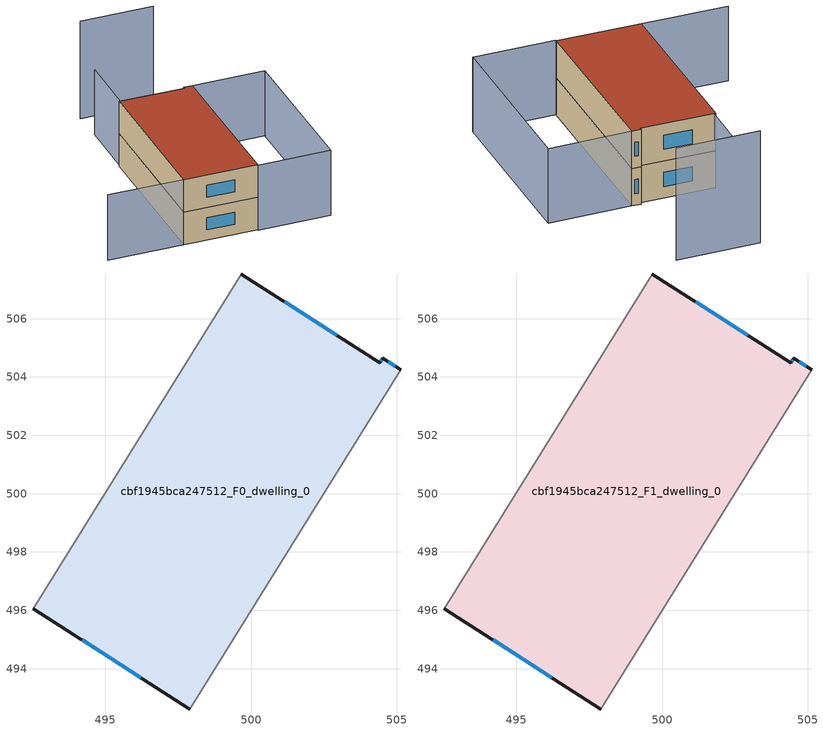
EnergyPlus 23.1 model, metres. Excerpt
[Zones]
cbf1945bca247512_F0_dwelling_0
 floor ground (EU_floor_Construction): 504.51,504.64 505.13,504.25 497.9,492.62 492.53,496.06 499.67,507.53 504.41,504.49 z0
 wall outside (EU_wall_Construction): 492.53,496.06 497.9,492.62 / 505.13,504.25 504.51,504.64 504.41,504.49 499.67,507.53 z0:3
 wall adiabatic (EU_wall_Construction): 497.9,492.62 505.13,504.25 / 499.67,507.53 492.53,496.06 z0:3
 window (EU_Window_Construction): 494.21,494.99 496.23,493.69 / 502.93,505.44 501.15,506.58 / 504.48,504.6 504.44,504.54 / 504.94,504.37 504.7,504.52 z0.93:2.07
cbf1945bca247512_F1_dwelling_0
 floor to cbf1945bca247512_F0_dwelling_0 (EU_floor_Construction): 504.51,504.64 505.13,504.25 497.9,492.62 492.53,496.06 499.67,507.53 504.41,504.49 z3
 wall outside (EU_wall_Construction): 492.53,496.06 497.9,492.62 / 505.13,504.25 504.51,504.64 504.41,504.49 499.67,507.53 z3:6
 wall adiabatic (EU_wall_Construction): 497.9,492.62 505.13,504.25 / 499.67,507.53 492.53,496.06 z3:6
 window (EU_Window_Construction): 494.21,494.99 496.23,493.69 / 502.93,505.44 501.15,506.58 / 504.48,504.6 504.44,504.54 / 504.94,504.37 504.7,504.52 z3.93:5.07
 roof outside (EU_roof_Construction): 497.9,492.62 505.13,504.25 504.51,504.64 504.41,504.49 499.67,507.53 492.53,496.06 z6
shading: 503.17,489.23 510.41,500.86 / 502.67,512.06 492.53,496.06 / 492.53,496.06 487.01,499.56 / 510.46,500.93 503.18,489.24 / 503.18,489.24 497.86,492.55 / 497.86,492.55 505.13,504.25 / 505.13,504.25 510.46,500.93 z0:6; 509.43,511.16 504.05,514.51 z0:9
[Building]
EU S2 Campaign: North Axis=0; Terrain=City; Solar Distribution=FullExterior
[Site:Location]
Montreal-Trudeau.Intl.AP: Latitude=45.4667; Longitude=-73.75; Time Zone=-5; Elevation=36
[SizingPeriod:WeatherFileDays]
AnnualSizingPeriod: Begin Month=1; Begin Day of Month=1; End Month=12; End Day of Month=31; Day of Week for Start Day=Monday; Use Weather File Daylight Saving Period=No; Use Weather File Rain and Snow Indicators=No
[MATERIAL]
EU_InternalMass_Material: Roughness=MediumRough; Thickness=0.1; Conductivity=1; Density=1800; Specific Heat=900; Thermal Absorptance=0.9; Solar Absorptance=0.7; Visible Absorptance=0.7
[MATERIAL:NOMASS] Roughness=MediumRough; Thermal Absorptance=0.9; Solar Absorptance=0.7; Visible Absorptance=0.7
Name | Thermal Resistance
EU_wall_NoMass; EU_floor_NoMass | 1.51479
EU_roof_NoMass | 2.84114
[WINDOWMATERIAL:SIMPLEGLAZINGSYSTEM]
EU_Window_SimpleGlazing: UFactor=3.53504; Solar Heat Gain Coefficient=0.8; Visible Transmittance=0.8
[CONSTRUCTION]
EU_wall_Construction: EU_wall_NoMass
EU_roof_Construction: EU_roof_NoMass
EU_floor_Construction: EU_floor_NoMass
EU_Window_Construction: EU_Window_SimpleGlazing
EU_InternalMass_Construction: EU_InternalMass_Material
[ZONE] Type=1; Multiplier=1; Ceiling Height=autocalculate; Floor Area=autocalculate; Part of Total Floor Area=Yes
Name | Volume
cbf1945bca247512_F0_dwelling_0 | 258.698
cbf1945bca247512_F1_dwelling_0 | 258.697
[INTERNALMASS] Construction=EU_InternalMass_Construction; Surface Area=86.2326
Name | Zone or ZoneList
cbf1945bca247512_F0_dwelling_0_EU_InternalMass | cbf1945bca247512_F0_dwelling_0
cbf1945bca247512_F1_dwelling_0_EU_InternalMass | cbf1945bca247512_F1_dwelling_0
[OTHEREQUIPMENT] Fuel Type=Electricity; Design Level Calculation Method=Watts/Area; Power per Zone Floor Area=1; Fraction Latent=0; Fraction Radiant=0; Fraction Lost=0; Carbon Dioxide Generation Rate=0; EndUse Subcategory=EU_Step8_InternalGains
Name | Zone or ZoneList or Space or SpaceList | Schedule
EU_Step8_InternalGain_cbf1945bca247512_F0_dwelling_0_f000 | cbf1945bca247512_F0_dwelling_0 | EU_Step8_GainSchedule_cbf1945bca247512_F0_dwelling_0_f000
EU_Step8_InternalGain_cbf1945bca247512_F1_dwelling_0_f000 | cbf1945bca247512_F1_dwelling_0 | EU_Step8_GainSchedule_cbf1945bca247512_F1_dwelling_0_f000
[ZONEVENTILATION:DESIGNFLOWRATE] Schedule=EU_AlwaysOn; Design Flow Rate Calculation Method=AirChanges/Hour; Air Changes per Hour=0.775154; Ventilation Type=Natural; Fan Pressure Rise=0; Fan Total Efficiency=1; Constant Term Coefficient=1; Temperature Term Coefficient=0; Velocity Term Coefficient=0; Velocity Squared Term Coefficient=0; Minimum Indoor Temperature=-100; Maximum Indoor Temperature=100; Delta Temperature=-100; Minimum Outdoor Temperature=-100; Maximum Outdoor Temperature=100; Maximum Wind Speed=40
Name | Zone or ZoneList or Space or SpaceList
EU_ConstantAir_cbf1945bca247512_F0_dwelling_0 | cbf1945bca247512_F0_dwelling_0
EU_ConstantAir_cbf1945bca247512_F1_dwelling_0 | cbf1945bca247512_F1_dwelling_0
[HVACTEMPLATE:THERMOSTAT] Constant Heating Setpoint=20; Constant Cooling Setpoint=50
EU_HeatOnly_cbf1945bca247512_F0_dwelling_0; EU_HeatOnly_cbf1945bca247512_F1_dwelling_0
[HVACTEMPLATE:ZONE:IDEALLOADSAIRSYSTEM] System Availability Schedule=EU_AlwaysOn; Maximum Heating Supply Air Temperature=50; Minimum Cooling Supply Air Temperature=13; Maximum Heating Supply Air Humidity Ratio=0.0156; Minimum Cooling Supply Air Humidity Ratio=0.0077; Heating Limit=NoLimit; Cooling Limit=NoLimit; Heating Availability Schedule=EU_AlwaysOn; Cooling Availability Schedule=EU_CoolingOff; Dehumidification Control Type=ConstantSensibleHeatRatio; Cooling Sensible Heat Ratio=0.7; Dehumidification Setpoint=60; Humidification Control Type=None; Humidification Setpoint=30; Outdoor Air Method=None; Outdoor Air Flow Rate per Person=0.00944; Outdoor Air Flow Rate per Zone Floor Area=0; Outdoor Air Flow Rate per Zone=0; Demand Controlled Ventilation Type=None; Outdoor Air Economizer Type=NoEconomizer; Heat Recovery Type=None; Sensible Heat Recovery Effectiveness=0.7; Latent Heat Recovery Effectiveness=0.65
Name | Template Thermostat
cbf1945bca247512_F0_dwelling_0 | EU_HeatOnly_cbf1945bca247512_F0_dwelling_0
cbf1945bca247512_F1_dwelling_0 | EU_HeatOnly_cbf1945bca247512_F1_dwelling_0
[SIZING:ZONE] Zone Cooling Design Supply Air Temperature Input Method=SupplyAirTemperature; Zone Cooling Design Supply Air Temperature=13; Zone Heating Design Supply Air Temperature Input Method=SupplyAirTemperature; Zone Heating Design Supply Air Temperature=50; Zone Cooling Design Supply Air Humidity Ratio=0.008; Zone Heating Design Supply Air Humidity Ratio=0.008; Cooling Design Air Flow Method=DesignDay; Cooling Design Air Flow Rate=0; Cooling Minimum Air Flow per Zone Floor Area=0.000762; Cooling Minimum Air Flow=0; Cooling Minimum Air Flow Fraction=0.2; Heating Design Air Flow Method=DesignDay; Heating Design Air Flow Rate=0; Heating Maximum Air Flow per Zone Floor Area=0.002032; Heating Maximum Air Flow=0.141576; Heating Maximum Air Flow Fraction=0.3; Account for Dedicated Outdoor Air System=No; Dedicated Outdoor Air System Control Strategy=NeutralSupplyAir; Dedicated Outdoor Air Low Setpoint Temperature for Design=autosize; Dedicated Outdoor Air High Setpoint Temperature for Design=autosize; Zone Load Sizing Method=Sensible Load Only No Latent Load; Zone Latent Cooling Design Supply Air Humidity Ratio Input Method=HumidityRatioDifference; Zone Cooling Design Supply Air Humidity Ratio Difference=0.005; Zone Latent Heating Design Supply Air Humidity Ratio Input Method=HumidityRatioDifference; Zone Humidification Design Supply Air Humidity Ratio Difference=0.005
cbf1945bca247512_F0_dwelling_0; cbf1945bca247512_F1_dwelling_0
[SCHEDULE:CONSTANT]
Name | Hourly Value
EU_AlwaysOn | 1
EU_CoolingOff | 0
[SCHEDULE:FILE] Column Number=1; Rows to Skip at Top=0; Number of Hours of Data=8760; Column Separator=Comma; Interpolate to Timestep=No; Minutes per Item=60; Adjust Schedule for Daylight Savings=Yes
Name | File
EU_Step8_GainSchedule_cbf1945bca247512_F0_dwelling_0_f000 | ../../schedules/cbf1945bca247512/cbf1945bca247512_F0_dwelling_0_f000_gain.csv
EU_Step8_GainSchedule_cbf1945bca247512_F1_dwelling_0_f000 | ../../schedules/cbf1945bca247512/cbf1945bca247512_F1_dwelling_0_f000_gain.csv
